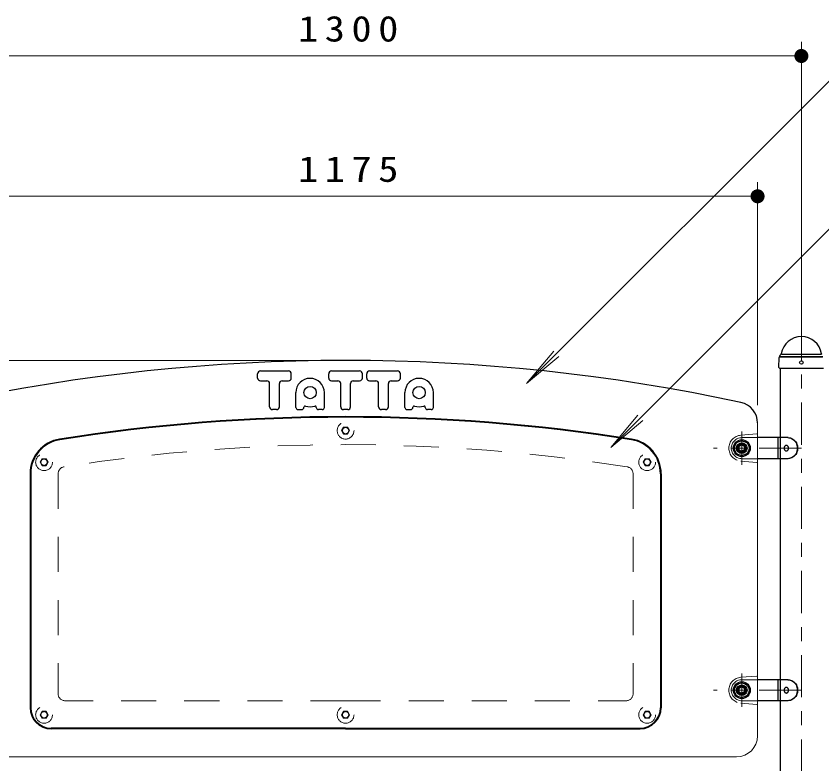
# Model space of a CAD drawing. Units: millimetres on the paper, scale 1:20. Extents: x -385 to 0, y 0 to 267.
# Drawn here: x -256.6 to -199.1, y 114.7 to 168 of the extents above; entities that cross this region are included whole.
import ezdxf

# ---------------------------------------------------------------- set-up
doc = ezdxf.new("R2010")
doc.units = ezdxf.units.MM
doc.linetypes.add('USER1', pattern=[4.5, 2.5, -2])
doc.linetypes.add('USER2', pattern=[6, 3, -1, 1, -1])
doc.layers.add('LY_1', color=7, linetype='Continuous', lineweight=13)
doc.styles.add('ＭＳ ゴシック', font='')
doc.styles.get('ＭＳ ゴシック').set_extended_font_data('MS Gothic')

# ---------------------------------------------------------------- blocks, each defined once
blk = doc.blocks.new('filled_dot')
at = {"color": 0, "linetype": 'Continuous', "lineweight": -2, "const_width": 1.25}
blk.add_lwpolyline([(-0.625, 0, 1), (0.625, 0, 1)], format="xyb", close=True, dxfattribs=at)

msp = doc.modelspace()

# ---------------------------------------------------------------- linework, layer by layer
at = {"layer": 'LY_1'}
for p, q in [((-194.542, 167.416), (-220.165, 141.794)), ((-200.572, 144.687), (-200.572, 166.141)), ((-265.572, 165.141), (-200.572, 165.141)), ((-203.697, 140.253), (-203.697, 156.141)), ((-262.447, 155.141), (-203.697, 155.141)), ((-195.776, 155.626), (-214.166, 137.236)), ((-220.165, 141.794), (-218.236, 144.092)), ((-220.165, 141.794), (-217.867, 143.722)), ((-234.072, 143.44), (-286.572, 143.44)), ((-214.166, 137.236), (-212.238, 139.534)), ((-214.166, 137.236), (-211.868, 139.164)), ((-203.697, 116.69), (-203.697, 138.984)), ((-260.947, 115.19), (-205.197, 115.19))]:
    msp.add_line(p, q, dxfattribs=at)
at = {"layer": 'LY_1', "linetype": 'USER2'}
for p, q in [((-200.572, 83.438), (-200.572, 148.541)), ((-204.822, 136.007), (-204.822, 138.373)), ((-200.572, 137.19), (-206.834, 137.19)), ((-204.822, 118.757), (-204.822, 121.123)), ((-200.572, 119.94), (-206.834, 119.94))]:
    msp.add_line(p, q, dxfattribs=at)
at = {"layer": 'LY_1', "lineweight": 25}
for p, q in [((-202.182, 142.931), (-202.162, 143.657)), ((-202.1, 143.802), (-202.033, 143.869)), ((-202.099, 143.716), (-199.045, 143.716)), ((-202.084, 143.69), (-199.059, 143.69)), ((-201.963, 143.89), (-199.181, 143.89)), ((-239.343, 142.19), (-239.343, 142.49)), ((-239.143, 142.69), (-237.143, 142.69)), ((-236.943, 142.19), (-236.943, 142.49)), ((-234.272, 142.19), (-234.272, 142.49)), ((-234.072, 142.69), (-232.072, 142.69)), ((-231.872, 142.19), (-231.872, 142.49)), ((-231.569, 142.19), (-231.569, 142.49)), ((-231.369, 142.69), (-229.369, 142.69)), ((-229.169, 142.19), (-229.169, 142.49)), ((-202.182, 142.931), (-202.143, 142.891)), ((-202.143, 142.891), (-199.001, 142.891)), ((-202.084, 142.891), (-202.084, 113.69)), ((-239.143, 141.99), (-238.693, 141.99)), ((-237.593, 141.99), (-237.143, 141.99)), ((-234.072, 141.99), (-233.622, 141.99)), ((-232.522, 141.99), (-232.072, 141.99)), ((-231.369, 141.99), (-230.919, 141.99)), ((-229.819, 141.99), (-229.369, 141.99)), ((-238.493, 140.14), (-238.493, 141.79)), ((-237.793, 140.14), (-237.793, 141.79)), ((-233.422, 140.14), (-233.422, 141.79)), ((-232.722, 140.14), (-232.722, 141.79)), ((-230.719, 140.14), (-230.719, 141.79)), ((-230.019, 140.14), (-230.019, 141.79)), ((-236.617, 140.095), (-236.617, 141.15)), ((-234.587, 140.095), (-234.587, 141.15)), ((-228.844, 140.095), (-228.844, 141.15)), ((-226.814, 140.095), (-226.814, 141.15)), ((-237.993, 139.94), (-238.293, 139.94)), ((-236.462, 139.94), (-236.197, 139.94)), ((-236.042, 140.095), (-236.042, 140.109)), ((-235.162, 140.095), (-235.162, 140.109)), ((-234.742, 139.94), (-235.007, 139.94)), ((-232.922, 139.94), (-233.222, 139.94)), ((-230.219, 139.94), (-230.519, 139.94)), ((-228.689, 139.94), (-228.424, 139.94)), ((-228.269, 140.095), (-228.269, 140.109)), ((-227.389, 140.095), (-227.389, 140.109)), ((-226.969, 139.94), (-227.234, 139.94)), ((-201.52, 137.94), (-203.697, 137.94)), ((-202.244, 137.94), (-202.244, 136.44)), ((-204.822, 137.421), (-205.022, 137.306)), ((-204.622, 137.306), (-204.822, 137.421)), ((-205.022, 137.306), (-205.022, 137.075)), ((-204.822, 136.959), (-205.022, 137.075)), ((-204.622, 137.075), (-204.822, 136.959)), ((-204.622, 137.306), (-204.622, 137.075)), ((-201.52, 136.44), (-203.697, 136.44)), ((-255.572, 135.367), (-255.572, 118.69)), ((-255.522, 135.367), (-255.522, 118.69)), ((-210.622, 135.367), (-210.622, 118.69)), ((-210.572, 135.367), (-210.572, 118.69)), ((-201.52, 120.69), (-203.697, 120.69)), ((-202.244, 120.69), (-202.244, 119.19)), ((-204.822, 120.171), (-205.022, 120.056)), ((-204.622, 120.056), (-204.822, 120.171)), ((-205.022, 120.056), (-205.022, 119.825)), ((-204.822, 119.709), (-205.022, 119.825)), ((-204.622, 119.825), (-204.822, 119.709)), ((-204.622, 120.056), (-204.622, 119.825)), ((-201.52, 119.19), (-203.697, 119.19)), ((-233.072, 117.24), (-254.072, 117.24)), ((-233.072, 117.24), (-212.072, 117.24)), ((-233.072, 117.19), (-254.072, 117.19)), ((-233.072, 117.19), (-212.072, 117.19))]:
    msp.add_line(p, q, dxfattribs=at)
at = {"layer": 'LY_1', "linetype": 'USER1'}
for p, q in [((-233.216, 138.69), (-233.361, 138.44)), ((-232.928, 138.69), (-233.216, 138.69)), ((-232.783, 138.44), (-232.928, 138.69)), ((-233.361, 138.44), (-233.216, 138.19)), ((-233.216, 138.19), (-232.928, 138.19)), ((-232.928, 138.19), (-232.783, 138.44)), ((-203.743, 138.201), (-204.893, 138.112)), ((-203.697, 137.94), (-204.822, 137.94)), ((-202.084, 136.44), (-202.084, 137.94)), ((-254.716, 136.44), (-254.861, 136.19)), ((-254.861, 136.19), (-254.716, 135.94)), ((-254.428, 136.44), (-254.716, 136.44)), ((-254.283, 136.19), (-254.428, 136.44)), ((-254.428, 135.94), (-254.283, 136.19)), ((-211.716, 136.44), (-211.861, 136.19)), ((-211.861, 136.19), (-211.716, 135.94)), ((-211.428, 136.44), (-211.716, 136.44)), ((-211.283, 136.19), (-211.428, 136.44)), ((-211.428, 135.94), (-211.283, 136.19)), ((-203.743, 136.179), (-204.893, 136.268)), ((-203.697, 136.44), (-204.822, 136.44)), ((-254.716, 135.94), (-254.428, 135.94)), ((-211.716, 135.94), (-211.428, 135.94)), ((-253.572, 135.367), (-253.572, 119.69)), ((-212.572, 135.367), (-212.572, 119.69)), ((-203.743, 120.951), (-204.893, 120.862)), ((-203.697, 120.69), (-204.822, 120.69)), ((-202.084, 119.19), (-202.084, 120.69)), ((-233.072, 119.19), (-253.072, 119.19)), ((-233.072, 119.19), (-213.072, 119.19)), ((-203.743, 118.929), (-204.893, 119.018)), ((-203.697, 119.19), (-204.822, 119.19)), ((-254.716, 118.44), (-254.861, 118.19)), ((-254.428, 118.44), (-254.716, 118.44)), ((-254.283, 118.19), (-254.428, 118.44)), ((-233.216, 118.44), (-233.361, 118.19)), ((-232.928, 118.44), (-233.216, 118.44)), ((-232.783, 118.19), (-232.928, 118.44)), ((-211.716, 118.44), (-211.861, 118.19)), ((-211.428, 118.44), (-211.716, 118.44)), ((-211.283, 118.19), (-211.428, 118.44)), ((-254.861, 118.19), (-254.716, 117.94)), ((-254.716, 117.94), (-254.428, 117.94)), ((-254.428, 117.94), (-254.283, 118.19)), ((-233.361, 118.19), (-233.216, 117.94)), ((-233.216, 117.94), (-232.928, 117.94)), ((-232.928, 117.94), (-232.783, 118.19)), ((-211.861, 118.19), (-211.716, 117.94)), ((-211.716, 117.94), (-211.428, 117.94)), ((-211.428, 117.94), (-211.283, 118.19))]:
    msp.add_line(p, q, dxfattribs=at)
at = {"layer": 'LY_1', "lineweight": 25}
for points in [[(-201.548, 137.94), (-201.458, 137.934), (-201.37, 137.915), (-201.286, 137.883), (-201.205, 137.84), (-201.131, 137.785), (-201.063, 137.721), (-201.004, 137.647), (-200.954, 137.565), (-200.915, 137.477), (-200.886, 137.384), (-200.868, 137.288), (-200.862, 137.19), (-200.868, 137.092), (-200.886, 136.996), (-200.915, 136.903), (-200.954, 136.815), (-201.004, 136.734), (-201.063, 136.66), (-201.131, 136.595), (-201.205, 136.541), (-201.286, 136.497), (-201.37, 136.466), (-201.458, 136.447), (-201.548, 136.44)], [(-201.52, 137.94), (-201.431, 137.934), (-201.343, 137.915), (-201.258, 137.883), (-201.177, 137.84), (-201.103, 137.785), (-201.035, 137.721), (-200.976, 137.647), (-200.926, 137.565), (-200.887, 137.477), (-200.858, 137.384), (-200.841, 137.288), (-200.835, 137.19), (-200.841, 137.092), (-200.858, 136.996), (-200.887, 136.903), (-200.926, 136.815), (-200.976, 136.734), (-201.035, 136.66), (-201.103, 136.595), (-201.177, 136.541), (-201.258, 136.497), (-201.343, 136.466), (-201.431, 136.447), (-201.52, 136.44)], [(-201.548, 120.69), (-201.458, 120.684), (-201.37, 120.665), (-201.286, 120.633), (-201.205, 120.59), (-201.131, 120.535), (-201.063, 120.471), (-201.004, 120.397), (-200.954, 120.315), (-200.915, 120.227), (-200.886, 120.134), (-200.868, 120.038), (-200.862, 119.94), (-200.868, 119.842), (-200.886, 119.746), (-200.915, 119.653), (-200.954, 119.565), (-201.004, 119.484), (-201.063, 119.41), (-201.131, 119.345), (-201.205, 119.291), (-201.286, 119.247), (-201.37, 119.216), (-201.458, 119.197), (-201.548, 119.19)], [(-201.52, 120.69), (-201.431, 120.684), (-201.343, 120.665), (-201.258, 120.633), (-201.177, 120.59), (-201.103, 120.535), (-201.035, 120.471), (-200.976, 120.397), (-200.926, 120.315), (-200.887, 120.227), (-200.858, 120.134), (-200.841, 120.038), (-200.835, 119.94), (-200.841, 119.842), (-200.858, 119.746), (-200.887, 119.653), (-200.926, 119.565), (-200.976, 119.484), (-201.035, 119.41), (-201.103, 119.345), (-201.177, 119.291), (-201.258, 119.247), (-201.343, 119.216), (-201.431, 119.197), (-201.52, 119.19)]]:
    msp.add_lwpolyline(points, dxfattribs=at)
for points in [[(-201.647, 137.39), (-201.661, 137.389), (-201.675, 137.387), (-201.689, 137.383), (-201.702, 137.378), (-201.715, 137.371), (-201.728, 137.363), (-201.739, 137.354), (-201.75, 137.343), (-201.761, 137.332), (-201.77, 137.319), (-201.779, 137.305), (-201.786, 137.29), (-201.793, 137.275), (-201.798, 137.259), (-201.802, 137.242), (-201.806, 137.225), (-201.807, 137.208), (-201.808, 137.19), (-201.807, 137.173), (-201.806, 137.155), (-201.802, 137.138), (-201.798, 137.122), (-201.793, 137.106), (-201.786, 137.09), (-201.779, 137.076), (-201.77, 137.062), (-201.761, 137.049), (-201.75, 137.037), (-201.739, 137.026), (-201.728, 137.017), (-201.715, 137.009), (-201.702, 137.002), (-201.689, 136.997), (-201.675, 136.993), (-201.661, 136.991), (-201.647, 136.99), (-201.633, 136.991), (-201.619, 136.993), (-201.605, 136.997), (-201.592, 137.002), (-201.579, 137.009), (-201.567, 137.017), (-201.555, 137.026), (-201.544, 137.037), (-201.533, 137.049), (-201.524, 137.062), (-201.515, 137.076), (-201.508, 137.09), (-201.501, 137.106), (-201.496, 137.122), (-201.492, 137.138), (-201.489, 137.155), (-201.487, 137.173), (-201.486, 137.19), (-201.487, 137.208), (-201.489, 137.225), (-201.492, 137.242), (-201.496, 137.259), (-201.501, 137.275), (-201.508, 137.29), (-201.515, 137.305), (-201.524, 137.319), (-201.533, 137.332), (-201.544, 137.343), (-201.555, 137.354), (-201.567, 137.363), (-201.579, 137.371), (-201.592, 137.378), (-201.605, 137.383), (-201.619, 137.387), (-201.633, 137.389)], [(-201.647, 120.14), (-201.661, 120.139), (-201.675, 120.137), (-201.689, 120.133), (-201.702, 120.128), (-201.715, 120.121), (-201.728, 120.113), (-201.739, 120.104), (-201.75, 120.093), (-201.761, 120.082), (-201.77, 120.069), (-201.779, 120.055), (-201.786, 120.04), (-201.793, 120.025), (-201.798, 120.009), (-201.802, 119.992), (-201.806, 119.975), (-201.807, 119.958), (-201.808, 119.94), (-201.807, 119.923), (-201.806, 119.905), (-201.802, 119.888), (-201.798, 119.872), (-201.793, 119.856), (-201.786, 119.84), (-201.779, 119.826), (-201.77, 119.812), (-201.761, 119.799), (-201.75, 119.787), (-201.739, 119.776), (-201.728, 119.767), (-201.715, 119.759), (-201.702, 119.752), (-201.689, 119.747), (-201.675, 119.743), (-201.661, 119.741), (-201.647, 119.74), (-201.633, 119.741), (-201.619, 119.743), (-201.605, 119.747), (-201.592, 119.752), (-201.579, 119.759), (-201.567, 119.767), (-201.555, 119.776), (-201.544, 119.787), (-201.533, 119.799), (-201.524, 119.812), (-201.515, 119.826), (-201.508, 119.84), (-201.501, 119.856), (-201.496, 119.872), (-201.492, 119.888), (-201.489, 119.905), (-201.487, 119.923), (-201.486, 119.94), (-201.487, 119.958), (-201.489, 119.975), (-201.492, 119.992), (-201.496, 120.009), (-201.501, 120.025), (-201.508, 120.04), (-201.515, 120.055), (-201.524, 120.069), (-201.533, 120.082), (-201.544, 120.093), (-201.555, 120.104), (-201.567, 120.113), (-201.579, 120.121), (-201.592, 120.128), (-201.605, 120.133), (-201.619, 120.137), (-201.633, 120.139)]]:
    msp.add_lwpolyline(points, close=True, dxfattribs=at)
for centre, radius in [((-200.572, 143.291), 0.125), ((-235.602, 141.15), 0.44), ((-227.829, 141.15), 0.44), ((-204.822, 137.19), 0.6), ((-204.822, 137.19), 0.525), ((-204.822, 137.19), 0.375), ((-204.822, 119.94), 0.6), ((-204.822, 119.94), 0.525), ((-204.822, 119.94), 0.375)]:
    msp.add_circle(centre, radius, dxfattribs=at)
at = {"layer": 'LY_1', "linetype": 'USER1'}
for centre, radius in [((-233.072, 138.44), 0.6), ((-233.072, 138.44), 0.225), ((-204.822, 137.19), 0.312), ((-254.572, 136.19), 0.6), ((-211.572, 136.19), 0.6), ((-254.572, 136.19), 0.225), ((-211.572, 136.19), 0.225), ((-204.822, 119.94), 0.312), ((-254.572, 118.19), 0.6), ((-254.572, 118.19), 0.225), ((-233.072, 118.19), 0.6), ((-233.072, 118.19), 0.225), ((-211.572, 118.19), 0.6), ((-211.572, 118.19), 0.225)]:
    msp.add_circle(centre, radius, dxfattribs=at)
at = {"layer": 'LY_1'}
for centre in [(-204.822, 137.19), (-204.822, 119.94)]:
    msp.add_circle(centre, 0.275, dxfattribs=at)
at = {"layer": 'LY_1', "lineweight": 25}
for centre, radius, start, end in [((-200.572, 143.687), 1.454, 9.17167, 170.82833), ((-201.952, 143.653), 0.21, 135, 178.99406), ((-202.096, 143.933), 0.09, 315, 350.82833), ((-199.048, 143.933), 0.09, 186.19155, 225), ((-233.072, 9.063), 134.377, 77.89055, 102.10945), ((-239.143, 142.49), 0.2, 90, 180), ((-237.143, 142.49), 0.2, 0, 90), ((-234.072, 142.49), 0.2, 90, 180), ((-232.072, 142.49), 0.2, 0, 90), ((-231.369, 142.49), 0.2, 90, 180), ((-229.369, 142.49), 0.2, 0, 90), ((-239.143, 142.19), 0.2, 180, 270), ((-238.693, 141.79), 0.2, 0, 90), ((-237.593, 141.79), 0.2, 90, 180), ((-237.143, 142.19), 0.2, 270, 0), ((-235.602, 141.15), 1.015, 0, 180), ((-234.072, 142.19), 0.2, 180, 270), ((-233.622, 141.79), 0.2, 0, 90), ((-232.522, 141.79), 0.2, 90, 180), ((-232.072, 142.19), 0.2, 270, 0), ((-231.369, 142.19), 0.2, 180, 270), ((-230.919, 141.79), 0.2, 0, 90), ((-229.819, 141.79), 0.2, 90, 180), ((-229.369, 142.19), 0.2, 270, 0), ((-227.829, 141.15), 1.015, 0, 180), ((-235.957, 140.109), 0.085, 71.17206, 180), ((-235.602, 141.15), 1.015, 251.17206, 288.82794), ((-235.247, 140.109), 0.085, 0, 108.82794), ((-228.184, 140.109), 0.085, 71.17206, 180), ((-227.829, 141.15), 1.015, 251.17206, 288.82794), ((-227.474, 140.109), 0.085, 0, 108.82794), ((-205.197, 138.984), 1.5, 0, 77.89055), ((-238.293, 140.14), 0.2, 180, 270), ((-237.993, 140.14), 0.2, 270, 0), ((-236.462, 140.095), 0.155, 180, 270), ((-236.197, 140.095), 0.155, 270, 0), ((-235.007, 140.095), 0.155, 180, 270), ((-234.742, 140.095), 0.155, 270, 0), ((-233.222, 140.14), 0.2, 180, 270), ((-232.922, 140.14), 0.2, 270, 0), ((-230.519, 140.14), 0.2, 180, 270), ((-230.219, 140.14), 0.2, 270, 0), ((-228.689, 140.095), 0.155, 180, 270), ((-228.424, 140.095), 0.155, 270, 0), ((-227.234, 140.095), 0.155, 180, 270), ((-226.969, 140.095), 0.155, 270, 0), ((-233.072, 9.063), 130.377, 81.00201, 98.99799), ((-233.072, 9.063), 130.327, 81.00201, 98.99799), ((-253.072, 135.367), 2.5, 98.99799, 180), ((-253.072, 135.367), 2.45, 98.99799, 180), ((-213.072, 135.367), 2.45, 0, 81.00201), ((-213.072, 135.367), 2.5, 0, 81.00201), ((-254.072, 118.69), 1.5, 180, 270), ((-254.072, 118.69), 1.45, 180, 270), ((-212.072, 118.69), 1.5, 270, 0), ((-212.072, 118.69), 1.45, 270, 0)]:
    msp.add_arc(centre, radius, start, end, dxfattribs=at)
at = {"layer": 'LY_1', "linetype": 'USER1'}
for centre, radius, start, end in [((-204.822, 137.19), 0.925, 94.42069, 265.57931), ((-204.822, 137.19), 0.75, 90, 270), ((-203.747, 138.251), 0.05, 274.42069, 0), ((-233.072, 9.063), 128.377, 81.00201, 98.99799), ((-203.747, 136.129), 0.05, 0, 85.57931), ((-253.072, 135.367), 0.5, 98.99799, 180), ((-213.072, 135.367), 0.5, 0, 81.00201), ((-204.822, 119.94), 0.925, 94.42069, 265.57931), ((-204.822, 119.94), 0.75, 90, 270), ((-203.747, 121.001), 0.05, 274.42069, 0), ((-253.072, 119.69), 0.5, 180, 270), ((-213.072, 119.69), 0.5, 270, 0), ((-203.747, 118.879), 0.05, 0, 85.57931)]:
    msp.add_arc(centre, radius, start, end, dxfattribs=at)
at = {"layer": 'LY_1'}
msp.add_arc((-205.197, 116.69), 1.5, 270, 0, dxfattribs=at)

# ---------------------------------------------------------------- block references
at = {"layer": 'LY_1', "xscale": 0.4, "yscale": 0.4, "rotation": 180}
for p in [(-200.572, 165.141), (-203.697, 155.141)]:
    msp.add_blockref('filled_dot', p, dxfattribs=at)

# ---------------------------------------------------------------- texts
at = {"layer": 'LY_1', "char_height": 1.833, "attachment_point": 8, "style": 'ＭＳ ゴシック'}
for s, insert in [('\\T1.33;\\W1.15;1300', (-232.651, 166.141)), ('\\T1.33;\\W1.15;1175', (-232.651, 156.141))]:
    msp.add_mtext(s, dxfattribs=dict(at, insert=insert))

doc.saveas('drawing.dxf')
